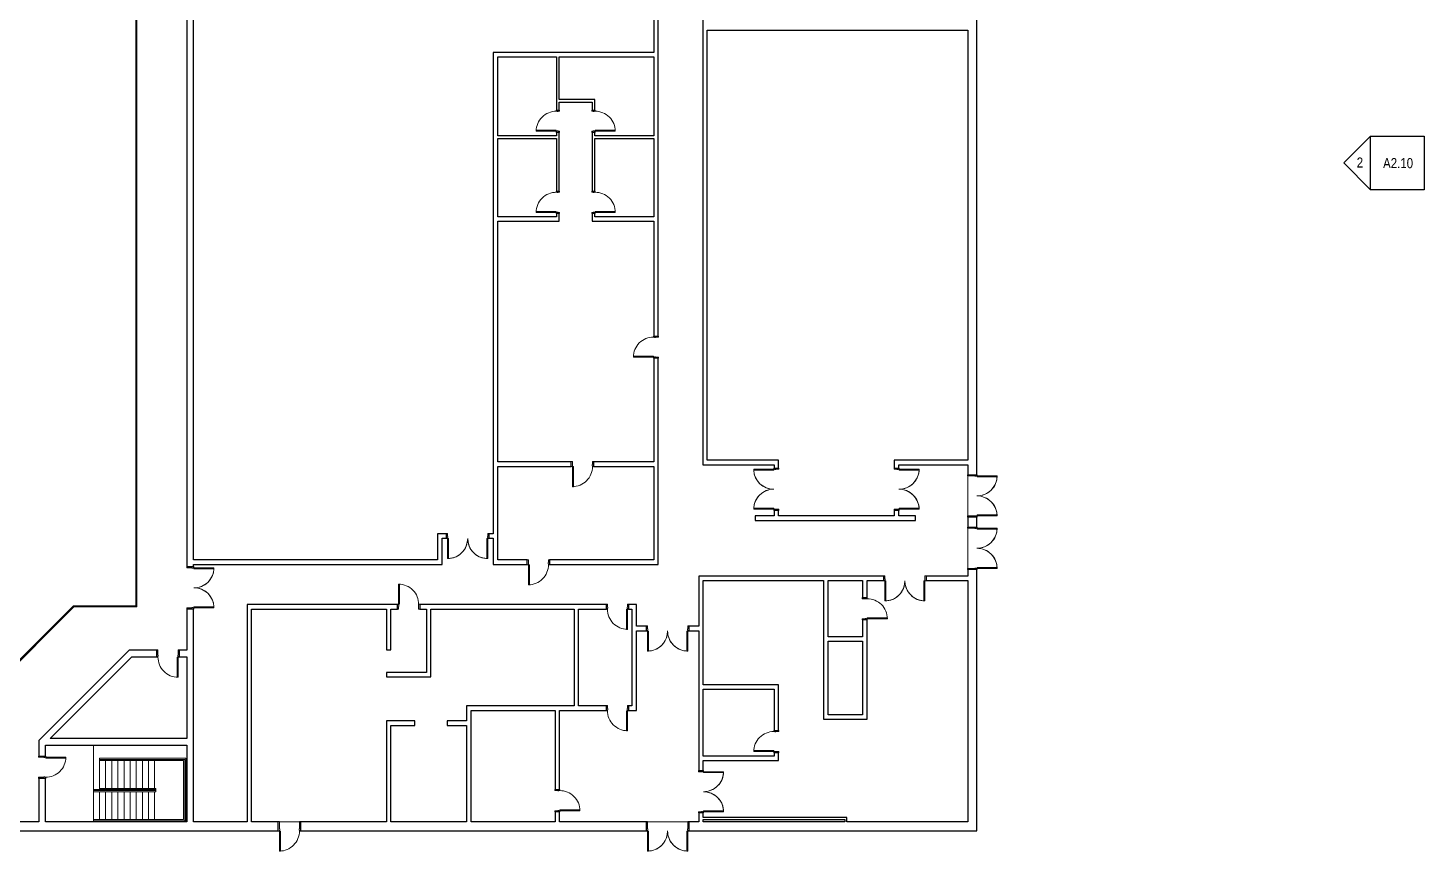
# Model space of a CAD drawing. Header units: inches. Extents: x -2612 to 2941, y -1924 to 1652.
# Drawn here: x 434 to 2941, y -1088 to 390 of the extents above; entities that cross this region are included whole.
import ezdxf

# ---------------------------------------------------------------- set-up
doc = ezdxf.new("R2010")
doc.units = ezdxf.units.IN
doc.header["$MEASUREMENT"] = 0
for name, color, linetype, lineweight in [('A-DOOR', 31, 'Continuous', 9), ('A-DOOR-FRAM', 31, 'Continuous', 15), ('A-FLOR', 192, 'Continuous', 9), ('A-FLOR-HRAL', 11, 'Continuous', 9), ('A-WALL', 113, 'Continuous', 9), ('G-ANNO-SYMB', 111, 'Continuous', 9), ('I-WALL', 2, 'Continuous', 9), ('S-STRS', 31, 'Continuous', 9)]:
    doc.layers.add(name, color=color, linetype=linetype, lineweight=lineweight)
doc.styles.add('Arial Narrow', font='ARIALN.TTF', dxfattribs={"height": 18})

# ---------------------------------------------------------------- blocks, each defined once
blk = doc.blocks.new('Door-Single_CE_ - HM Door-2_ HM Frame-5129234-LEVEL 1 - Map Export')
at = {"layer": 'A-DOOR'}
for p, q in [((16.25, -42.5), (16.25, -6.5)), ((16.25, -6.5), (18, -6.5)), ((18, -6.5), (18, -42.5)), ((18, -42.5), (16.25, -42.5))]:
    blk.add_line(p, q, dxfattribs=at)
at = {"layer": 'A-DOOR', "lineweight": 15}
for p, q in [((16.25, -42.5), (16.25, -6.5)), ((18, -6.5), (16.25, -6.5)), ((18, -6.5), (18, -42.5)), ((18, -42.5), (16.25, -42.5))]:
    blk.add_line(p, q, dxfattribs=at)
at = {"layer": 'A-DOOR'}
blk.add_arc((18, -6.5), 36, 179.5, 270, dxfattribs=at)
blk.add_arc((18, -6.5), 36, 179.5, 270, dxfattribs=at)
blk.add_arc((18, -6.5), 36, 179.5, 270, dxfattribs=at)
blk.add_arc((18, -6.5), 36, 179.5, 270, dxfattribs=at)
at = {"layer": 'A-DOOR-FRAM'}
for p, q in [((-20, 6.5), (-18, 6.5)), ((-20, -6.5), (-20, 6.5)), ((-18, 6.5), (-18, -2.75)), ((18, 6.5), (20, 6.5)), ((18, -2.75), (18, 6.5)), ((20, 6.5), (20, -6.5)), ((-18, -6.5), (-20, -6.5)), ((-18, -2.75), (-17.5, -2.75)), ((-18, -4.75), (-18, -6.5)), ((-17.5, -4.75), (-18, -4.75)), ((-17.5, -2.75), (-17.5, -4.75)), ((17.5, -2.75), (18, -2.75)), ((17.5, -4.75), (17.5, -2.75)), ((18, -4.75), (17.5, -4.75)), ((18, -6.5), (18, -4.75)), ((20, -6.5), (18, -6.5))]:
    blk.add_line(p, q, dxfattribs=at)
blk = doc.blocks.new('Railing - Railing-5147095-LEVEL 1 - Map Export')
at = {"layer": 'A-FLOR-HRAL'}
for p, q in [((562.7, -977.2), (562.7, -975.2)), ((663.7, -975.2), (562.7, -975.2)), ((662.7, -977.2), (562.7, -977.2)), ((663.7, -981.2), (663.7, -975.2)), ((551.7, -979.2), (562.7, -979.2)), ((551.7, -981.2), (661.7, -981.2)), ((639.6, -979.2), (661.7, -979.2)), ((661.7, -979.2), (662.7, -979.2)), ((661.7, -981.2), (663.7, -981.2))]:
    blk.add_line(p, q, dxfattribs=at)
blk = doc.blocks.new('Railing - Railing-5147099-LEVEL 1 - Map Export')
at = {"layer": 'A-FLOR-HRAL'}
for p, q in [((562.7, -925.2), (562.7, -923.2)), ((661.7, -923.2), (562.7, -923.2)), ((661.7, -925.2), (562.7, -925.2)), ((715.7, -923.2), (661.7, -923.2)), ((713.7, -925.2), (661.7, -925.2)), ((713.7, -1031.2), (713.7, -925.2)), ((715.7, -1033.2), (715.7, -923.2)), ((551.7, -1031.2), (661.7, -1031.2)), ((551.7, -1033.2), (661.7, -1033.2)), ((661.7, -1031.2), (713.7, -1031.2)), ((661.7, -1033.2), (715.7, -1033.2))]:
    blk.add_line(p, q, dxfattribs=at)
blk = doc.blocks.new('Door-Double-Lite_CE_ - WD Door-2_ HM Frame-LG Lite-5150793-LEVEL 1 - Map Export')
at = {"layer": 'A-DOOR'}
for p, q in [((-36, 42.5), (-36, 6.5)), ((-34.25, 42.5), (-36, 42.5)), ((-36, 6.16), (-36, 42.5)), ((-34.25, 6.5), (-34.25, 42.5)), ((36, 42.5), (34.25, 42.5)), ((34.25, 42.5), (34.25, 6.5)), ((36, 6.5), (36, 42.5)), ((36, 6.16), (36, 42.5)), ((-36, 6.5), (-34.25, 6.5)), ((34.25, 6.5), (36, 6.5))]:
    blk.add_line(p, q, dxfattribs=at)
for centre, start, end in [((-36, 6.5), 359.5, 90), ((-36, 6.5), 359.5, 87.19661), ((36, 6.5), 90, 180.5), ((36, 6.5), 92.80339, 180.5)]:
    blk.add_arc(centre, 36, start, end, dxfattribs=at)
at = {"layer": 'A-DOOR-FRAM'}
for p, q in [((-36, 6.5), (-38, 6.5)), ((-38, 6.5), (-38, -6.5)), ((-36, 4.75), (-36, 6.5)), ((-35.5, 4.75), (-36, 4.75)), ((-36, -6.5), (-36, 2.75)), ((-36, 2.75), (-35.5, 2.75)), ((-35.5, 2.75), (-35.5, 4.75)), ((36, 4.75), (35.5, 4.75)), ((35.5, 4.75), (35.5, 2.75)), ((35.5, 2.75), (36, 2.75)), ((38, 6.5), (36, 6.5)), ((36, 6.5), (36, 4.75)), ((36, 2.75), (36, -6.5)), ((38, -6.5), (38, 6.5)), ((-38, -6.5), (-36, -6.5)), ((36, -6.5), (38, -6.5))]:
    blk.add_line(p, q, dxfattribs=at)
blk = doc.blocks.new('Door-Double-Lite_CE_ - WD Door-2_ HM Frame-LG Lite-5146037-LEVEL 1 - Map Export')
at = {"layer": 'A-DOOR'}
for p, q in [((-36, 40.5), (-36, 4.5)), ((-34.25, 40.5), (-36, 40.5)), ((-36, 4.16), (-36, 40.5)), ((-34.25, 4.5), (-34.25, 40.5)), ((36, 40.5), (34.25, 40.5)), ((34.25, 40.5), (34.25, 4.5)), ((36, 4.5), (36, 40.5)), ((36, 4.16), (36, 40.5)), ((-36, 4.5), (-34.25, 4.5)), ((34.25, 4.5), (36, 4.5))]:
    blk.add_line(p, q, dxfattribs=at)
for centre, start, end in [((-36, 4.5), 359.5, 90), ((-36, 4.5), 359.5, 87.19661), ((36, 4.5), 90, 180.5), ((36, 4.5), 92.80339, 180.5)]:
    blk.add_arc(centre, 36, start, end, dxfattribs=at)
at = {"layer": 'A-DOOR-FRAM'}
for p, q in [((-36, 4.5), (-38, 4.5)), ((-38, 4.5), (-38, -4.5)), ((-36, 2.75), (-36, 4.5)), ((-35.5, 2.75), (-36, 2.75)), ((-36, -4.5), (-36, 0.75)), ((-36, 0.75), (-35.5, 0.75)), ((-35.5, 0.75), (-35.5, 2.75)), ((36, 2.75), (35.5, 2.75)), ((35.5, 2.75), (35.5, 0.75)), ((35.5, 0.75), (36, 0.75)), ((38, 4.5), (36, 4.5)), ((36, 4.5), (36, 2.75)), ((36, 0.75), (36, -4.5)), ((38, -4.5), (38, 4.5)), ((-38, -4.5), (-36, -4.5)), ((36, -4.5), (38, -4.5))]:
    blk.add_line(p, q, dxfattribs=at)
blk = doc.blocks.new('Door-Single_CE_ - HM Door-2_ HM Frame-5129900-LEVEL 1 - Map Export')
at = {"layer": 'A-DOOR'}
for p, q in [((16.25, -40.5), (16.25, -4.5)), ((16.25, -4.5), (18, -4.5)), ((18, -4.5), (18, -40.5)), ((18, -40.5), (16.25, -40.5))]:
    blk.add_line(p, q, dxfattribs=at)
at = {"layer": 'A-DOOR', "lineweight": 15}
for p, q in [((16.25, -40.5), (16.25, -4.5)), ((18, -4.5), (16.25, -4.5)), ((18, -4.5), (18, -40.5)), ((18, -40.5), (16.25, -40.5))]:
    blk.add_line(p, q, dxfattribs=at)
at = {"layer": 'A-DOOR'}
blk.add_arc((18, -4.5), 36, 179.5, 270, dxfattribs=at)
blk.add_arc((18, -4.5), 36, 179.5, 270, dxfattribs=at)
blk.add_arc((18, -4.5), 36, 179.5, 270, dxfattribs=at)
blk.add_arc((18, -4.5), 36, 179.5, 270, dxfattribs=at)
at = {"layer": 'A-DOOR-FRAM'}
for p, q in [((-20, 4.5), (-18, 4.5)), ((-20, -4.5), (-20, 4.5)), ((-18, 4.5), (-18, -0.75)), ((18, 4.5), (20, 4.5)), ((18, -0.75), (18, 4.5)), ((20, 4.5), (20, -4.5)), ((-18, -4.5), (-20, -4.5)), ((-18, -0.75), (-17.5, -0.75)), ((-18, -2.75), (-18, -4.5)), ((-17.5, -2.75), (-18, -2.75)), ((-17.5, -0.75), (-17.5, -2.75)), ((17.5, -0.75), (18, -0.75)), ((17.5, -2.75), (17.5, -0.75)), ((18, -2.75), (17.5, -2.75)), ((18, -4.5), (18, -2.75)), ((20, -4.5), (18, -4.5))]:
    blk.add_line(p, q, dxfattribs=at)
blk = doc.blocks.new('Door-Single_CE_ - HM Door-2_ HM Frame-5184176-LEVEL 1 - Map Export')
at = {"layer": 'A-DOOR'}
for p, q in [((18, 44.5), (16.25, 44.5)), ((16.25, 44.5), (16.25, 8.5)), ((18, 8.5), (18, 44.5)), ((16.25, 8.5), (18, 8.5))]:
    blk.add_line(p, q, dxfattribs=at)
at = {"layer": 'A-DOOR', "lineweight": 15}
for p, q in [((18, 44.5), (16.25, 44.5)), ((16.25, 44.5), (16.25, 8.5)), ((18, 8.5), (18, 44.5)), ((18, 8.5), (16.25, 8.5))]:
    blk.add_line(p, q, dxfattribs=at)
at = {"layer": 'A-DOOR'}
blk.add_arc((18, 8.5), 36, 90, 180.5, dxfattribs=at)
blk.add_arc((18, 8.5), 36, 90, 180.5, dxfattribs=at)
blk.add_arc((18, 8.5), 36, 90, 180.5, dxfattribs=at)
blk.add_arc((18, 8.5), 36, 90, 180.5, dxfattribs=at)
at = {"layer": 'A-DOOR-FRAM'}
for p, q in [((-18, 8.5), (-20, 8.5)), ((-20, 8.5), (-20, -8.5)), ((-18, 6.75), (-18, 8.5)), ((-17.5, 6.75), (-18, 6.75)), ((-18, -8.5), (-18, 4.75)), ((-18, 4.75), (-17.5, 4.75)), ((-17.5, 4.75), (-17.5, 6.75)), ((18, 6.75), (17.5, 6.75)), ((17.5, 6.75), (17.5, 4.75)), ((17.5, 4.75), (18, 4.75)), ((20, 8.5), (18, 8.5)), ((18, 8.5), (18, 6.75)), ((18, 4.75), (18, -8.5)), ((20, -8.5), (20, 8.5)), ((-20, -8.5), (-18, -8.5)), ((18, -8.5), (20, -8.5))]:
    blk.add_line(p, q, dxfattribs=at)
blk = doc.blocks.new('Door-Single_CE_ - HM Door-2_ HM Frame-5130917-LEVEL 1 - Map Export')
at = {"layer": 'A-DOOR'}
for p, q in [((18, 40.5), (16.25, 40.5)), ((16.25, 40.5), (16.25, 4.5)), ((18, 4.5), (18, 40.5)), ((16.25, 4.5), (18, 4.5))]:
    blk.add_line(p, q, dxfattribs=at)
at = {"layer": 'A-DOOR', "lineweight": 15}
for p, q in [((18, 40.5), (16.25, 40.5)), ((16.25, 40.5), (16.25, 4.5)), ((18, 4.5), (18, 40.5)), ((18, 4.5), (16.25, 4.5))]:
    blk.add_line(p, q, dxfattribs=at)
at = {"layer": 'A-DOOR'}
blk.add_arc((18, 4.5), 36, 90, 180.5, dxfattribs=at)
blk.add_arc((18, 4.5), 36, 90, 180.5, dxfattribs=at)
blk.add_arc((18, 4.5), 36, 90, 180.5, dxfattribs=at)
blk.add_arc((18, 4.5), 36, 90, 180.5, dxfattribs=at)
at = {"layer": 'A-DOOR-FRAM'}
for p, q in [((-18, 4.5), (-20, 4.5)), ((-20, 4.5), (-20, -4.5)), ((-18, 2.75), (-18, 4.5)), ((-17.5, 2.75), (-18, 2.75)), ((-18, -4.5), (-18, 0.75)), ((-18, 0.75), (-17.5, 0.75)), ((-17.5, 0.75), (-17.5, 2.75)), ((18, 2.75), (17.5, 2.75)), ((17.5, 2.75), (17.5, 0.75)), ((17.5, 0.75), (18, 0.75)), ((20, 4.5), (18, 4.5)), ((18, 4.5), (18, 2.75)), ((18, 0.75), (18, -4.5)), ((20, -4.5), (20, 4.5)), ((-20, -4.5), (-18, -4.5)), ((18, -4.5), (20, -4.5))]:
    blk.add_line(p, q, dxfattribs=at)
blk = doc.blocks.new('Door-Double-Lite_CE_ - WD Door-2_ HM Frame-LG Lite-5159899-LEVEL 1 - Map Export')
at = {"layer": 'A-DOOR'}
for p, q in [((-36, 44.5), (-36, 8.5)), ((-34.25, 44.5), (-36, 44.5)), ((-36, 8.16), (-36, 44.5)), ((-34.25, 8.5), (-34.25, 44.5)), ((36, 44.5), (34.25, 44.5)), ((34.25, 44.5), (34.25, 8.5)), ((36, 8.5), (36, 44.5)), ((36, 8.16), (36, 44.5)), ((-36, 8.5), (-34.25, 8.5)), ((34.25, 8.5), (36, 8.5))]:
    blk.add_line(p, q, dxfattribs=at)
for centre, start, end in [((-36, 8.5), 359.5, 90), ((-36, 8.5), 359.5, 87.19661), ((36, 8.5), 90, 180.5), ((36, 8.5), 92.78996, 180.5)]:
    blk.add_arc(centre, 36, start, end, dxfattribs=at)
at = {"layer": 'A-DOOR-FRAM'}
for p, q in [((-36, 8.5), (-38, 8.5)), ((-38, 8.5), (-38, -8.5)), ((-36, 6.75), (-36, 8.5)), ((-35.5, 6.75), (-36, 6.75)), ((-36, -8.5), (-36, 4.75)), ((-36, 4.75), (-35.5, 4.75)), ((-35.5, 4.75), (-35.5, 6.75)), ((36, 6.75), (35.5, 6.75)), ((35.5, 6.75), (35.5, 4.75)), ((35.5, 4.75), (36, 4.75)), ((38, 8.5), (36, 8.5)), ((36, 8.5), (36, 6.75)), ((36, 4.75), (36, -8.5)), ((38, -8.5), (38, 8.5)), ((-38, -8.5), (-36, -8.5)), ((36, -8.5), (38, -8.5))]:
    blk.add_line(p, q, dxfattribs=at)
blk = doc.blocks.new('Door-Single_CE_ - HM Door-2_ HM Frame-5185275-LEVEL 1 - Map Export')
at = {"layer": 'A-DOOR'}
for p, q in [((16.25, -39), (16.25, -3)), ((16.25, -3), (18, -3)), ((18, -3), (18, -39)), ((18, -39), (16.25, -39))]:
    blk.add_line(p, q, dxfattribs=at)
at = {"layer": 'A-DOOR', "lineweight": 15}
for p, q in [((16.25, -39), (16.25, -3)), ((18, -3), (16.25, -3)), ((18, -3), (18, -39)), ((18, -39), (16.25, -39))]:
    blk.add_line(p, q, dxfattribs=at)
at = {"layer": 'A-DOOR'}
blk.add_arc((18, -3), 36, 179.5, 270, dxfattribs=at)
blk.add_arc((18, -3), 36, 179.5, 270, dxfattribs=at)
blk.add_arc((18, -3), 36, 179.5, 270, dxfattribs=at)
blk.add_arc((18, -3), 36, 179.5, 270, dxfattribs=at)
at = {"layer": 'A-DOOR-FRAM'}
for p, q in [((-20, 3), (-18, 3)), ((-20, -3), (-20, 3)), ((-18, 3), (-18, 0.75)), ((-18, 0.75), (-17.5, 0.75)), ((-17.5, 0.75), (-17.5, -1.25)), ((17.5, 0.75), (18, 0.75)), ((17.5, -1.25), (17.5, 0.75)), ((18, 3), (20, 3)), ((18, 0.75), (18, 3)), ((20, 3), (20, -3)), ((-18, -3), (-20, -3)), ((-18, -1.25), (-18, -3)), ((-17.5, -1.25), (-18, -1.25)), ((18, -1.25), (17.5, -1.25)), ((18, -3), (18, -1.25)), ((20, -3), (18, -3))]:
    blk.add_line(p, q, dxfattribs=at)
blk = doc.blocks.new('Door-Single_CE_ - HM Door-2_ HM Frame-5185348-LEVEL 1 - Map Export')
at = {"layer": 'A-DOOR'}
for p, q in [((18, 39), (16.25, 39)), ((16.25, 39), (16.25, 3)), ((18, 3), (18, 39)), ((16.25, 3), (18, 3))]:
    blk.add_line(p, q, dxfattribs=at)
at = {"layer": 'A-DOOR', "lineweight": 15}
for p, q in [((18, 39), (16.25, 39)), ((16.25, 39), (16.25, 3)), ((18, 3), (18, 39)), ((18, 3), (16.25, 3))]:
    blk.add_line(p, q, dxfattribs=at)
at = {"layer": 'A-DOOR'}
blk.add_arc((18, 3), 36, 90, 180.5, dxfattribs=at)
blk.add_arc((18, 3), 36, 90, 180.5, dxfattribs=at)
blk.add_arc((18, 3), 36, 90, 180.5, dxfattribs=at)
blk.add_arc((18, 3), 36, 90, 180.5, dxfattribs=at)
at = {"layer": 'A-DOOR-FRAM'}
for p, q in [((-18, 3), (-20, 3)), ((-20, 3), (-20, -3)), ((-18, 1.25), (-18, 3)), ((-17.5, 1.25), (-18, 1.25)), ((-17.5, -0.75), (-17.5, 1.25)), ((18, 1.25), (17.5, 1.25)), ((17.5, 1.25), (17.5, -0.75)), ((20, 3), (18, 3)), ((18, 3), (18, 1.25)), ((20, -3), (20, 3)), ((-20, -3), (-18, -3)), ((-18, -3), (-18, -0.75)), ((-18, -0.75), (-17.5, -0.75)), ((17.5, -0.75), (18, -0.75)), ((18, -0.75), (18, -3)), ((18, -3), (20, -3))]:
    blk.add_line(p, q, dxfattribs=at)
blk = doc.blocks.new('Railing - Railing-5191804-LEVEL 1 - Map Export')
at = {"layer": 'A-FLOR-HRAL'}
for p, q in [((-490.8, 961.8), (-268.8, 961.8)), ((-490.8, 961.8), (-488.8, 959.8)), ((-490.8, 901.7), (-490.8, 961.8)), ((-268.8, 959.8), (-488.8, 959.8)), ((-488.8, 959.8), (-488.8, 900.9)), ((79.2, 961.8), (301.2, 961.8)), ((299.2, 959.8), (79.2, 959.8)), ((301.2, 961.8), (299.2, 959.8)), ((299.2, 900.9), (299.2, 959.8)), ((301.2, 961.8), (301.2, 901.7)), ((-706.3, 686.2), (-490.8, 901.7)), ((-488.8, 900.9), (-705.5, 684.2)), ((-490.8, 901.7), (-488.8, 900.9)), ((301.2, 901.7), (299.2, 900.9)), ((515.8, 684.2), (299.2, 900.9)), ((301.2, 901.7), (516.6, 686.2)), ((-819.3, 686.2), (-706.3, 686.2)), ((-819.3, 686.2), (-817.3, 684.2)), ((-819.3, -649.6), (-819.3, 686.2)), ((-705.5, 684.2), (-817.3, 684.2)), ((-817.3, 684.2), (-817.3, -647.6)), ((-706.3, 686.2), (-705.5, 684.2)), ((516.6, 686.2), (515.8, 684.2)), ((627.7, 684.2), (515.8, 684.2)), ((516.6, 686.2), (629.7, 686.2)), ((629.7, 686.2), (627.7, 684.2)), ((627.7, -647.6), (627.7, 684.2)), ((629.7, 686.2), (629.7, -649.6)), ((-819.3, -649.6), (-817.3, -647.6)), ((-706.3, -649.6), (-819.3, -649.6)), ((-817.3, -647.6), (-705.5, -647.6)), ((-706.3, -649.6), (-705.5, -647.6)), ((-490.8, -865.1), (-706.3, -649.6)), ((-705.5, -647.6), (-488.8, -864.3)), ((299.2, -864.3), (515.8, -647.6)), ((516.6, -649.6), (301.2, -865.1)), ((516.6, -649.6), (515.8, -647.6)), ((515.8, -647.6), (627.7, -647.6)), ((629.7, -649.6), (516.6, -649.6)), ((629.7, -649.6), (627.7, -647.6)), ((-490.8, -865.1), (-488.8, -864.3)), ((-490.8, -940.2), (-490.8, -865.1)), ((-488.8, -864.3), (-488.8, -938.2)), ((299.2, -938.2), (299.2, -864.3)), ((301.2, -865.1), (299.2, -864.3)), ((301.2, -865.1), (301.2, -940.2)), ((-490.8, -940.2), (-488.8, -938.2)), ((301.2, -940.2), (-490.8, -940.2)), ((-488.8, -938.2), (299.2, -938.2)), ((301.2, -940.2), (299.2, -938.2))]:
    blk.add_line(p, q, dxfattribs=at)
blk = doc.blocks.new('Elevation - Detail Number_CE_-134675-LEVEL 1 - Map Export')
at = {"layer": 'G-ANNO-SYMB', "lineweight": 25}
for p, q in [((-0.25, -0.25), (-0.25, 0.25)), ((-0.25, 0.25), (0.25, 0.25)), ((0.25, 0.25), (0.25, -0.25)), ((0.25, -0.25), (-0.25, -0.25))]:
    blk.add_line(p, q, dxfattribs=at)
blk = doc.blocks.new('Elevation - Detail Number_CE_-46063-LEVEL 1 - Map Export')
at = {"layer": 'G-ANNO-SYMB', "lineweight": 25}
for p, q in [((0, 0.25), (-0.25, 0)), ((0.25, 0), (0, 0.25)), ((-0.25, 0), (0.25, 0))]:
    blk.add_line(p, q, dxfattribs=at)

msp = doc.modelspace()

# ---------------------------------------------------------------- linework, layer by layer
at = {"layer": 'A-FLOR'}
for p, q in [((2121.7, -486.2), (2121.7, -414.2)), ((2121.7, -580.2), (2121.7, -508.2)), ((551.7, -1035.2), (551.7, -897.7)), ((885.7, -1035.2), (921.7, -1035.2)), ((1546.7, -1035.2), (1618.7, -1035.2))]:
    msp.add_line(p, q, dxfattribs=at)
at = {"layer": 'A-WALL', "color": 7, "lineweight": 25}
for p, q in [((2137.7, -412.2), (2137.7, 1061.8)), ((719.7, 567.8), (719.7, -577.2)), ((731.7, -565.2), (731.7, 557.8)), ((1557.7, 557.8), (1557.7, 345.8)), ((1565.7, -163.2), (1565.7, 565.8)), ((1645.7, 565.8), (1645.7, -394.2)), ((1653.7, -386.2), (1653.7, 385.8)), ((1653.7, 385.8), (2121.7, 385.8)), ((2121.7, 385.8), (2121.7, -386.2)), ((1269.7, 345.8), (1269.7, -518.2)), ((1557.7, 345.8), (1269.7, 345.8)), ((1277.7, 196.3), (1277.7, 337.8)), ((1277.7, 337.8), (1383.2, 337.8)), ((1388.2, 337.8), (1557.7, 337.8)), ((1557.7, 337.8), (1557.7, 196.3)), ((1277.7, 50.8), (1277.7, 191.3)), ((1557.7, 191.3), (1557.7, 50.8)), ((1383.2, 50.8), (1277.7, 50.8)), ((1388.2, 42.8), (1388.2, 50.8)), ((1447.2, 50.8), (1447.2, 42.8)), ((1557.7, 50.8), (1452.2, 50.8)), ((1277.7, -389.2), (1277.7, 42.8)), ((1277.7, 42.8), (1388.2, 42.8)), ((1447.2, 42.8), (1557.7, 42.8)), ((1557.7, 42.8), (1557.7, -163.2)), ((1557.7, -163.2), (1565.7, -163.2)), ((1565.7, -203.2), (1557.7, -203.2)), ((1557.7, -203.2), (1557.7, -389.2)), ((1565.7, -573.2), (1565.7, -203.2)), ((1409.7, -389.2), (1277.7, -389.2)), ((1277.7, -565.2), (1277.7, -397.2)), ((1277.7, -397.2), (1409.7, -397.2)), ((1409.7, -397.2), (1409.7, -389.2)), ((1557.7, -389.2), (1449.7, -389.2)), ((1449.7, -389.2), (1449.7, -397.2)), ((1449.7, -397.2), (1557.7, -397.2)), ((1557.7, -397.2), (1557.7, -565.2)), ((1645.7, -394.2), (1773.7, -394.2)), ((1781.7, -386.2), (1653.7, -386.2)), ((1773.7, -394.2), (1773.7, -400.2)), ((1773.7, -400.2), (1781.7, -400.2)), ((1781.7, -400.2), (1781.7, -386.2)), ((1989.7, -386.2), (1989.7, -400.2)), ((2121.7, -386.2), (1989.7, -386.2)), ((1989.7, -400.2), (1997.7, -400.2)), ((1997.7, -400.2), (1997.7, -394.2)), ((1997.7, -394.2), (2121.7, -394.2)), ((2121.7, -394.2), (2121.7, -412.2)), ((2121.7, -412.2), (2137.7, -412.2)), ((1773.7, -476.2), (1773.7, -486.2)), ((1781.7, -476.2), (1773.7, -476.2)), ((1781.7, -486.2), (1781.7, -476.2)), ((1997.7, -476.2), (1989.7, -476.2)), ((1989.7, -476.2), (1989.7, -486.2)), ((1997.7, -486.2), (1997.7, -476.2)), ((1773.7, -486.2), (1739.7, -486.2)), ((1739.7, -486.2), (1739.7, -494.2)), ((1739.7, -494.2), (2027.7, -494.2)), ((1989.7, -486.2), (1781.7, -486.2)), ((2027.7, -486.2), (1997.7, -486.2)), ((2027.7, -494.2), (2027.7, -486.2)), ((2137.7, -488.2), (2121.7, -488.2)), ((2121.7, -488.2), (2121.7, -506.2)), ((2137.7, -506.2), (2137.7, -488.2)), ((1169.7, -518.2), (1169.7, -565.2)), ((1185.7, -518.2), (1169.7, -518.2)), ((1177.7, -573.2), (1177.7, -526.2)), ((1177.7, -526.2), (1185.7, -526.2)), ((1185.7, -526.2), (1185.7, -518.2)), ((1269.7, -518.2), (1261.7, -518.2)), ((1261.7, -518.2), (1261.7, -526.2)), ((1261.7, -526.2), (1269.7, -526.2)), ((1269.7, -526.2), (1269.7, -573.2)), ((2121.7, -506.2), (2137.7, -506.2)), ((1169.7, -565.2), (731.7, -565.2)), ((731.7, -577.2), (731.7, -573.2)), ((731.7, -573.2), (1177.7, -573.2)), ((1269.7, -573.2), (1330.7, -573.2)), ((1330.7, -565.2), (1277.7, -565.2)), ((1330.7, -573.2), (1330.7, -565.2)), ((1557.7, -565.2), (1370.7, -565.2)), ((1370.7, -565.2), (1370.7, -573.2)), ((1370.7, -573.2), (1565.7, -573.2)), ((719.7, -577.2), (731.7, -577.2)), ((1638.7, -594.2), (1638.7, -684.2)), ((1970.7, -594.2), (1638.7, -594.2)), ((1970.7, -602.2), (1970.7, -594.2)), ((2121.7, -594.2), (2046.7, -594.2)), ((2046.7, -594.2), (2046.7, -602.2)), ((2137.7, -582.2), (2121.7, -582.2)), ((2121.7, -582.2), (2121.7, -594.2)), ((2137.7, -1051.2), (2137.7, -582.2)), ((1646.7, -789.2), (1646.7, -602.2)), ((1646.7, -602.2), (1862.7, -602.2)), ((1862.7, -602.2), (1862.7, -851.2)), ((1870.7, -602.2), (1932.7, -602.2)), ((1870.7, -703.2), (1870.7, -602.2)), ((1932.7, -602.2), (1932.7, -632.7)), ((1940.7, -632.7), (1940.7, -602.2)), ((1940.7, -602.2), (1970.7, -602.2)), ((2046.7, -602.2), (2121.7, -602.2)), ((2121.7, -602.2), (2121.7, -1035.2)), ((827.7, -645.2), (827.7, -1035.2)), ((1097.7, -645.2), (827.7, -645.2)), ((1097.7, -653.2), (1097.7, -645.2)), ((1472.7, -645.2), (1137.7, -645.2)), ((1137.7, -645.2), (1137.7, -653.2)), ((1472.7, -653.2), (1472.7, -645.2)), ((1526.7, -645.2), (1512.7, -645.2)), ((1512.7, -645.2), (1512.7, -653.2)), ((1526.7, -684.2), (1526.7, -645.2)), ((1932.7, -632.7), (1940.7, -632.7)), ((731.7, -653.2), (719.7, -653.2)), ((719.7, -653.2), (719.7, -727.2)), ((731.7, -1035.2), (731.7, -653.2)), ((835.7, -1035.2), (835.7, -653.2)), ((835.7, -653.2), (1077.7, -653.2)), ((1077.7, -653.2), (1077.7, -726.2)), ((1085.7, -726.2), (1085.7, -653.2)), ((1085.7, -653.2), (1097.7, -653.2)), ((1137.7, -653.2), (1149.7, -653.2)), ((1149.7, -653.2), (1149.7, -767.2)), ((1157.7, -775.2), (1157.7, -653.2)), ((1157.7, -653.2), (1414.7, -653.2)), ((1414.7, -653.2), (1414.7, -827.2)), ((1422.7, -827.2), (1422.7, -653.2)), ((1422.7, -653.2), (1472.7, -653.2)), ((1512.7, -653.2), (1518.7, -653.2)), ((1518.7, -653.2), (1518.7, -827.2)), ((1932.7, -672.7), (1932.7, -703.2)), ((1940.7, -672.7), (1932.7, -672.7)), ((1940.7, -851.2), (1940.7, -672.7)), ((1544.7, -684.2), (1526.7, -684.2)), ((1526.7, -835.2), (1526.7, -692.2)), ((1526.7, -692.2), (1544.7, -692.2)), ((1544.7, -692.2), (1544.7, -684.2)), ((1638.7, -684.2), (1620.7, -684.2)), ((1620.7, -684.2), (1620.7, -692.2)), ((1620.7, -692.2), (1638.7, -692.2)), ((1638.7, -692.2), (1638.7, -943.2)), ((1077.7, -726.2), (1085.7, -726.2)), ((1932.7, -703.2), (1870.7, -703.2)), ((1870.7, -843.2), (1870.7, -711.2)), ((1870.7, -711.2), (1932.7, -711.2)), ((1932.7, -711.2), (1932.7, -843.2)), ((615.7, -727.2), (453.7, -889.2)), ((474.2, -885.7), (620.6, -739.2)), ((665.7, -727.2), (615.7, -727.2)), ((620.6, -739.2), (665.7, -739.2)), ((665.7, -739.2), (665.7, -727.2)), ((719.7, -727.2), (705.7, -727.2)), ((705.7, -727.2), (705.7, -739.2)), ((705.7, -739.2), (719.7, -739.2)), ((719.7, -739.2), (719.7, -885.7)), ((1149.7, -767.2), (1077.7, -767.2)), ((1077.7, -767.2), (1077.7, -775.2)), ((1077.7, -775.2), (1157.7, -775.2)), ((1781.7, -789.2), (1646.7, -789.2)), ((1646.7, -917.2), (1646.7, -797.2)), ((1646.7, -797.2), (1773.7, -797.2)), ((1773.7, -797.2), (1773.7, -871.2)), ((1781.7, -871.2), (1781.7, -789.2)), ((1221.7, -827.2), (1221.7, -854.2)), ((1414.7, -827.2), (1221.7, -827.2)), ((1229.7, -1035.2), (1229.7, -835.2)), ((1229.7, -835.2), (1380.7, -835.2)), ((1380.7, -835.2), (1380.7, -977.2)), ((1388.7, -977.2), (1388.7, -835.2)), ((1388.7, -835.2), (1472.7, -835.2)), ((1472.7, -827.2), (1422.7, -827.2)), ((1472.7, -835.2), (1472.7, -827.2)), ((1518.7, -827.2), (1512.7, -827.2)), ((1512.7, -827.2), (1512.7, -835.2)), ((1512.7, -835.2), (1526.7, -835.2)), ((1862.7, -851.2), (1940.7, -851.2)), ((1932.7, -843.2), (1870.7, -843.2)), ((1128.7, -854.2), (1077.7, -854.2)), ((1077.7, -854.2), (1077.7, -1035.2)), ((1085.7, -862.2), (1128.7, -862.2)), ((1085.7, -1035.2), (1085.7, -862.2)), ((1128.7, -862.2), (1128.7, -854.2)), ((1221.7, -854.2), (1186.7, -854.2)), ((1186.7, -854.2), (1186.7, -862.2)), ((1186.7, -862.2), (1221.7, -862.2)), ((1221.7, -862.2), (1221.7, -1035.2)), ((1773.7, -871.2), (1781.7, -871.2)), ((453.7, -889.2), (453.7, -917.2)), ((465.7, -917.2), (465.7, -897.7)), ((465.7, -897.7), (719.7, -897.7)), ((719.7, -885.7), (474.2, -885.7)), ((719.7, -897.7), (719.7, -1035.2)), ((453.7, -917.2), (465.7, -917.2)), ((1773.7, -917.2), (1646.7, -917.2)), ((1646.7, -943.2), (1646.7, -925.2)), ((1646.7, -925.2), (1781.7, -925.2)), ((1781.7, -911.2), (1773.7, -911.2)), ((1773.7, -911.2), (1773.7, -917.2)), ((1781.7, -925.2), (1781.7, -911.2)), ((1638.7, -943.2), (1646.7, -943.2)), ((465.7, -957.2), (453.7, -957.2)), ((453.7, -957.2), (453.7, -1035.2)), ((465.7, -1035.2), (465.7, -957.2)), ((1380.7, -977.2), (1388.7, -977.2)), ((1380.7, -1017.2), (1380.7, -1035.2)), ((1388.7, -1017.2), (1380.7, -1017.2)), ((1388.7, -1035.2), (1388.7, -1017.2)), ((1638.7, -1019.2), (1638.7, -1035.2)), ((1646.7, -1019.2), (1638.7, -1019.2)), ((1646.7, -1027.2), (1646.7, -1019.2)), ((1904.7, -1027.2), (1646.7, -1027.2)), ((1904.7, -1035.2), (1904.7, -1027.2)), ((-1377.3, -1051.2), (883.7, -1051.2)), ((453.7, -1035.2), (-643.3, -1035.2)), ((719.7, -1035.2), (465.7, -1035.2)), ((827.7, -1035.2), (731.7, -1035.2)), ((883.7, -1035.2), (835.7, -1035.2)), ((883.7, -1051.2), (883.7, -1035.2)), ((1077.7, -1035.2), (923.7, -1035.2)), ((923.7, -1035.2), (923.7, -1051.2)), ((923.7, -1051.2), (1544.7, -1051.2)), ((1221.7, -1035.2), (1085.7, -1035.2)), ((1380.7, -1035.2), (1229.7, -1035.2)), ((1544.7, -1035.2), (1388.7, -1035.2)), ((1544.7, -1051.2), (1544.7, -1035.2)), ((1638.7, -1035.2), (1620.7, -1035.2)), ((1620.7, -1035.2), (1620.7, -1051.2)), ((1620.7, -1051.2), (2137.7, -1051.2)), ((1646.7, -1035.2), (1646.7, -1031.2)), ((1646.7, -1031.2), (1900.7, -1031.2)), ((1900.7, -1035.2), (1646.7, -1035.2)), ((1900.7, -1031.2), (1900.7, -1035.2)), ((2121.7, -1035.2), (1904.7, -1035.2))]:
    msp.add_line(p, q, dxfattribs=at)
at = {"layer": 'I-WALL', "color": 7, "lineweight": 25}
for p, q in [((1383.2, 337.8), (1383.2, 242.3)), ((1388.2, 261.3), (1388.2, 337.8)), ((1452.2, 261.3), (1388.2, 261.3)), ((1388.2, 242.3), (1388.2, 256.3)), ((1388.2, 256.3), (1447.2, 256.3)), ((1447.2, 256.3), (1447.2, 242.3)), ((1452.2, 242.3), (1452.2, 261.3)), ((1383.2, 242.3), (1388.2, 242.3)), ((1447.2, 242.3), (1452.2, 242.3)), ((1383.2, 202.3), (1383.2, 196.3)), ((1388.2, 202.3), (1383.2, 202.3)), ((1388.2, 96.8), (1388.2, 202.3)), ((1447.2, 202.3), (1447.2, 96.8)), ((1452.2, 202.3), (1447.2, 202.3)), ((1452.2, 196.3), (1452.2, 202.3)), ((1383.2, 196.3), (1277.7, 196.3)), ((1277.7, 191.3), (1383.2, 191.3)), ((1383.2, 191.3), (1383.2, 96.8)), ((1557.7, 196.3), (1452.2, 196.3)), ((1452.2, 96.8), (1452.2, 191.3)), ((1452.2, 191.3), (1557.7, 191.3)), ((1383.2, 96.8), (1388.2, 96.8)), ((1447.2, 96.8), (1452.2, 96.8)), ((1383.2, 56.8), (1383.2, 50.8)), ((1388.2, 56.8), (1383.2, 56.8)), ((1388.2, 50.8), (1388.2, 56.8)), ((1447.2, 56.8), (1447.2, 50.8)), ((1452.2, 56.8), (1447.2, 56.8)), ((1452.2, 50.8), (1452.2, 56.8))]:
    msp.add_line(p, q, dxfattribs=at)
at = {"layer": 'S-STRS'}
for p, q in [((562.7, -921.2), (562.7, -923.2)), ((670.4, -921.2), (562.7, -921.2)), ((562.7, -975.2), (562.7, -925.2)), ((573.7, -975.2), (573.7, -925.2)), ((584.7, -975.2), (584.7, -925.2)), ((595.7, -975.2), (595.7, -925.2)), ((606.7, -975.2), (606.7, -925.2)), ((617.7, -975.2), (617.7, -925.2)), ((628.7, -975.2), (628.7, -925.2)), ((639.7, -975.2), (639.7, -925.2)), ((650.7, -975.2), (650.7, -925.2)), ((661.7, -975.2), (661.7, -925.2)), ((717.7, -921.2), (670.4, -921.2)), ((717.7, -1035.2), (717.7, -921.2)), ((551.7, -977.2), (562.7, -977.2)), ((562.7, -977.2), (562.7, -979.2)), ((639.6, -979.2), (562.7, -979.2)), ((562.7, -981.2), (562.7, -1031.2)), ((573.7, -981.2), (573.7, -1031.2)), ((584.7, -981.2), (584.7, -1031.2)), ((595.7, -981.2), (595.7, -1031.2)), ((606.7, -981.2), (606.7, -1031.2)), ((617.7, -981.2), (617.7, -1031.2)), ((628.7, -981.2), (628.7, -1031.2)), ((639.7, -981.2), (639.7, -1031.2)), ((650.7, -981.2), (650.7, -1031.2)), ((661.7, -981.2), (661.7, -1031.2))]:
    msp.add_line(p, q, dxfattribs=at)

# ---------------------------------------------------------------- block references
at = {"layer": 'A-DOOR'}
for name, p, rotation in [('Door-Single_CE_ - HM Door-2_ HM Frame-5185275-LEVEL 1 - Map Export', (1385.7, 222.3), 269.9999999999997), ('Door-Single_CE_ - HM Door-2_ HM Frame-5185348-LEVEL 1 - Map Export', (1449.7, 222.3), 269.9999999999997), ('Door-Single_CE_ - HM Door-2_ HM Frame-5185275-LEVEL 1 - Map Export', (1385.7, 76.8), 269.9999999999997), ('Door-Single_CE_ - HM Door-2_ HM Frame-5185348-LEVEL 1 - Map Export', (1449.7, 76.8), 269.9999999999997), ('Door-Single_CE_ - HM Door-2_ HM Frame-5129900-LEVEL 1 - Map Export', (1561.7, -183.2), 269.9999999999998), ('Door-Single_CE_ - HM Door-2_ HM Frame-5130917-LEVEL 1 - Map Export', (1429.7, -393.2), 180), ('Door-Double-Lite_CE_ - WD Door-2_ HM Frame-LG Lite-5146037-LEVEL 1 - Map Export', (1777.7, -438.2), 89.99999999999973), ('Door-Double-Lite_CE_ - WD Door-2_ HM Frame-LG Lite-5146037-LEVEL 1 - Map Export', (1993.7, -438.2), 269.9999999999997), ('Door-Double-Lite_CE_ - WD Door-2_ HM Frame-LG Lite-5159899-LEVEL 1 - Map Export', (2129.7, -450.2), 269.9999999999997), ('Door-Double-Lite_CE_ - WD Door-2_ HM Frame-LG Lite-5146037-LEVEL 1 - Map Export', (1223.7, -522.2), 180), ('Door-Double-Lite_CE_ - WD Door-2_ HM Frame-LG Lite-5159899-LEVEL 1 - Map Export', (2129.7, -544.2), 269.9999999999997), ('Door-Single_CE_ - HM Door-2_ HM Frame-5130917-LEVEL 1 - Map Export', (1350.7, -569.2), 180), ('Door-Double-Lite_CE_ - WD Door-2_ HM Frame-LG Lite-5150793-LEVEL 1 - Map Export', (725.7, -615.2), 269.9999999999997), ('Door-Double-Lite_CE_ - WD Door-2_ HM Frame-LG Lite-5146037-LEVEL 1 - Map Export', (2008.7, -598.2), 180), ('Door-Single_CE_ - HM Door-2_ HM Frame-5129900-LEVEL 1 - Map Export', (1117.7, -649.2), 180), ('Door-Single_CE_ - HM Door-2_ HM Frame-5130917-LEVEL 1 - Map Export', (1936.7, -652.7), 269.9999999999997), ('Door-Double-Lite_CE_ - WD Door-2_ HM Frame-LG Lite-5146037-LEVEL 1 - Map Export', (1582.7, -688.2), 180), ('Door-Single_CE_ - HM Door-2_ HM Frame-5129900-LEVEL 1 - Map Export', (1777.7, -891.2), 269.9999999999998), ('Door-Single_CE_ - HM Door-2_ HM Frame-5129234-LEVEL 1 - Map Export', (459.7, -937.2), 89.99999999999969), ('Door-Double-Lite_CE_ - WD Door-2_ HM Frame-LG Lite-5146037-LEVEL 1 - Map Export', (1642.7, -981.2), 269.9999999999998), ('Door-Single_CE_ - HM Door-2_ HM Frame-5130917-LEVEL 1 - Map Export', (1384.7, -997.2), 269.9999999999997), ('Door-Single_CE_ - HM Door-2_ HM Frame-5184176-LEVEL 1 - Map Export', (903.7, -1043.2), 180), ('Door-Double-Lite_CE_ - WD Door-2_ HM Frame-LG Lite-5159899-LEVEL 1 - Map Export', (1582.7, -1043.2), 180)]:
    msp.add_blockref(name, p, dxfattribs=dict(at, rotation=rotation))
for name, p in [('Door-Single_CE_ - HM Door-2_ HM Frame-5129900-LEVEL 1 - Map Export', (1492.7, -649.2)), ('Door-Single_CE_ - HM Door-2_ HM Frame-5129234-LEVEL 1 - Map Export', (685.7, -733.2)), ('Door-Single_CE_ - HM Door-2_ HM Frame-5129900-LEVEL 1 - Map Export', (1492.7, -831.2))]:
    msp.add_blockref(name, p, dxfattribs=at)
at = {"layer": 'A-FLOR-HRAL'}
for name in ['Railing - Railing-5191804-LEVEL 1 - Map Export', 'Railing - Railing-5147099-LEVEL 1 - Map Export', 'Railing - Railing-5147095-LEVEL 1 - Map Export']:
    msp.add_blockref(name, (0, 0), dxfattribs=at)
at = {"layer": 'G-ANNO-SYMB', "lineweight": 25, "xscale": 191.9999999999999, "yscale": 191.9999999999999, "zscale": 191.9999999999999, "rotation": 89.99999999999969}
for name, p in [('Elevation - Detail Number_CE_-46063-LEVEL 1 - Map Export', (2844.8, 147.4)), ('Elevation - Detail Number_CE_-134675-LEVEL 1 - Map Export', (2892.8, 147.4))]:
    msp.add_blockref(name, p, dxfattribs=at)

# ---------------------------------------------------------------- next in the draw order: texts
at = {"layer": 'G-ANNO-SYMB', "char_height": 18, "attachment_point": 1, "style": 'Arial Narrow', "bg_fill": 3, "box_fill_scale": 1.25, "bg_fill_color": 9, "bg_fill_true_color": 13158600, "bg_fill_transparency": 0}
for s, insert, width in [('2', (2819.9, 157.2), 13.938), ('A2.10', (2867.2, 156.1), 66.054)]:
    msp.add_mtext(s, dxfattribs=dict(at, insert=insert, width=width))

doc.saveas('drawing.dxf')
